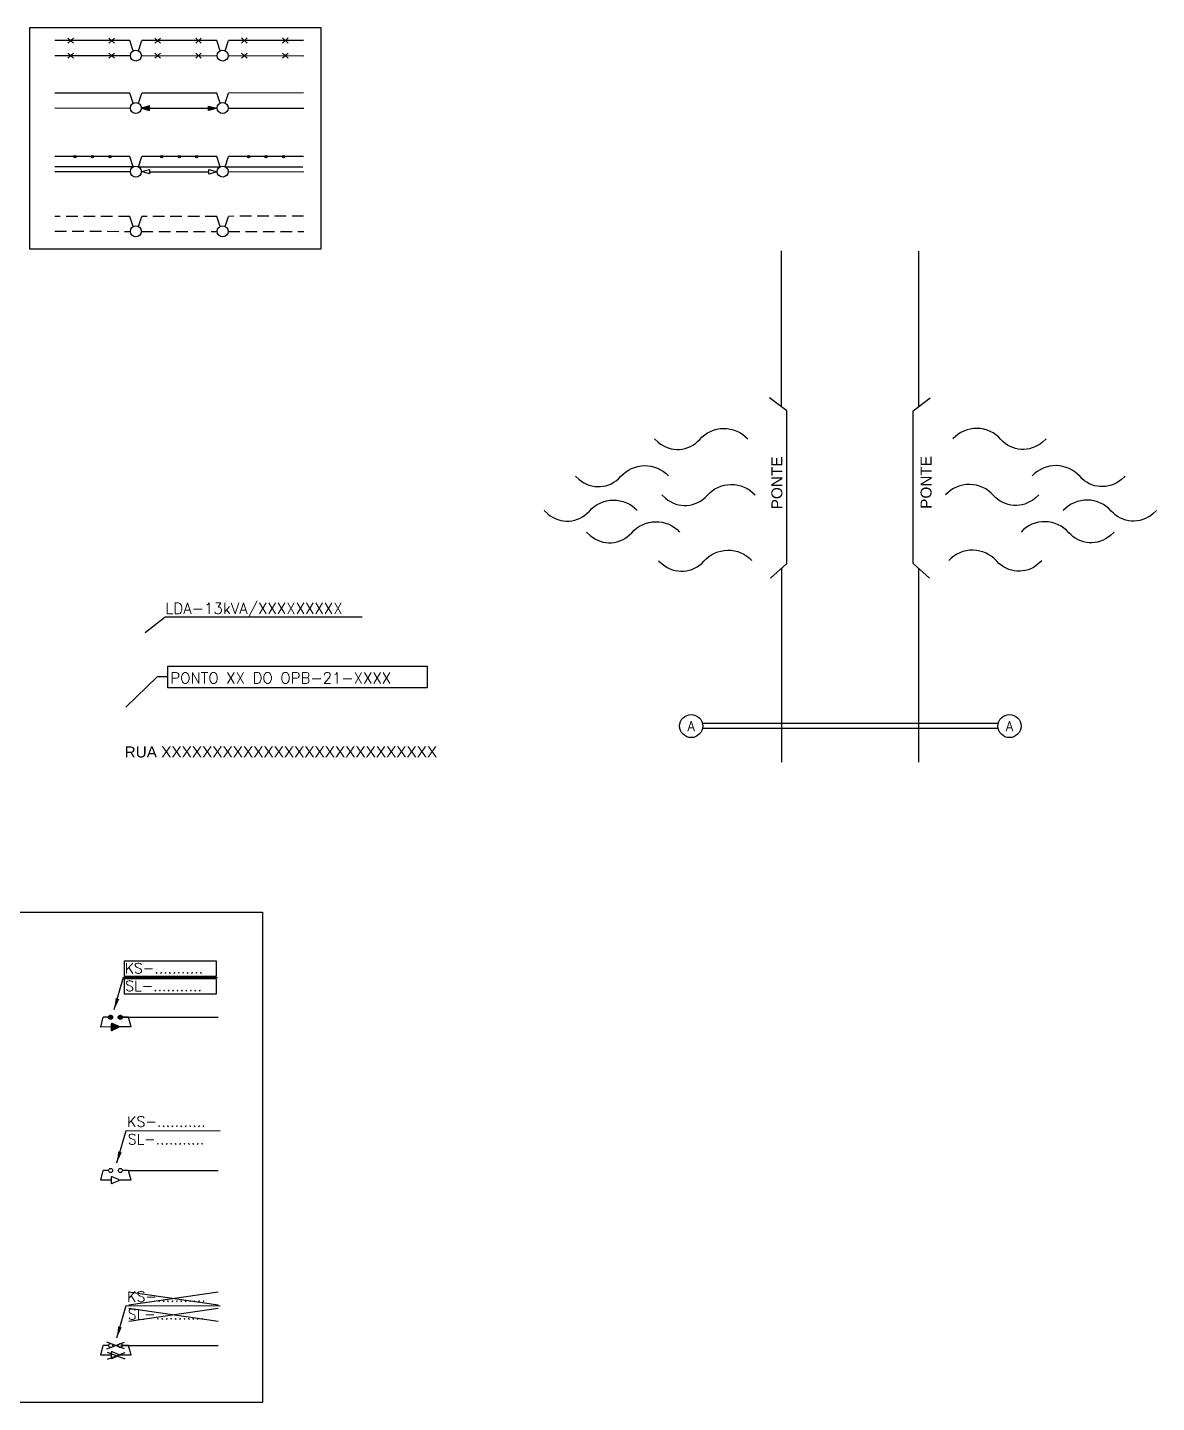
# Model space of a CAD drawing. Header units: millimetres. Extents: x 914 to 1954, y 1483 to 3495.
# Drawn here: x 1248.9 to 1495.8, y 1727.4 to 2028.2 of the extents above; entities that cross this region are included whole.
import ezdxf
from ezdxf.enums import TextEntityAlignment as Align

# ---------------------------------------------------------------- set-up
doc = ezdxf.new("R2010")
doc.units = ezdxf.units.MM
doc.linetypes.add('DASHEDX2', pattern=[38.1, 25.4, -12.7])
for name, color, linetype in [('BT EXISTENTE', 6, 'Continuous'), ('BT PROJETADO', 6, 'DASHEDX2'), ('COTAS', 1, 'Continuous'), ('EQEXISTTXT', 2, 'Continuous'), ('EQUIP EXISTENTE', 3, 'Continuous'), ('EQUIP PROJETADO', 3, 'DASHEDX2'), ('FRONTEIRA', 7, 'Continuous'), ('HACHURA', 1, 'Continuous'), ('MT_A_SUBSTITUIR', 2, 'DASHEDX2'), ('MT_EXISTENTE', 2, 'Continuous'), ('MUDANÇA DE BITOLA', 3, 'Continuous'), ('NOME DA RUA', 3, 'Continuous'), ('POSTE_EXISTENTE', 2, 'Continuous'), ('PÁRA RAIO EXISTENTE', 2, 'Continuous'), ('TOPOGRAFIA', 2, 'Continuous'), ('TOPOGRTXT', 2, 'Continuous'), ('TXT EQUIPAMENTO', 3, 'Continuous')]:
    doc.layers.add(name, color=color, linetype=linetype)
doc.styles.add('PADRÃO', font='romans.shx')
doc.styles.add('ROMANS', font='romans.shx', dxfattribs={"height": 0.45})
doc.styles.get("Standard").update_dxf_attribs({"font": 'arial.ttf'})
doc.dimstyles.new('ISO-25', dxfattribs={"dimtxt": 2.5, "dimasz": 2.5, "dimexe": 1.25, "dimexo": 0.625, "dimtad": 1, "dimtxsty": 'Standard', "dimcen": 2.5, "dimadec": 0, "dimazin": 0, "dimtfac": 1, "dimtmove": 0, "dimatfit": 3, "dimfxl": 1, "dimarcsym": 0})

msp = doc.modelspace()

# ---------------------------------------------------------------- hatches: boundary and pattern name
at = {"layer": 'EQUIP PROJETADO'}
h = msp.add_hatch(color=256, dxfattribs=at)
h.dxf.hatch_style = 1
h.paths.add_polyline_path([(1267.49, 1811.69, 1), (1266.6, 1811.69, 1)])
h = msp.add_hatch(color=256, dxfattribs=at)
h.dxf.hatch_style = 1
h.paths.add_polyline_path([(1269.62, 1811.69, 1), (1268.73, 1811.69, 1)])
h = msp.add_hatch(color=256, dxfattribs=at)
h.dxf.hatch_style = 1
h.paths.add_polyline_path([(1267.4, 1810.32, 0.545281), (1267.2, 1810.18), (1267.21, 1808.96, 0.545281), (1267.42, 1808.82), (1268.76, 1809.45, 0.644319), (1268.76, 1809.72)])
at = {"layer": 'MT_EXISTENTE', "ltscale": 0.1}
h = msp.add_hatch(color=5, dxfattribs=at)
h.dxf.hatch_style = 1
h.paths.add_polyline_path([(1259.51, 1999.94, 1), (1258.99, 1999.94, 1)])
h = msp.add_hatch(color=5, dxfattribs=at)
h.dxf.hatch_style = 1
h.paths.add_polyline_path([(1263.34, 1999.94, 1), (1262.82, 1999.94, 1)])
h = msp.add_hatch(color=5, dxfattribs=at)
h.dxf.hatch_style = 1
h.paths.add_polyline_path([(1267.18, 1999.94, 1), (1266.65, 1999.94, 1)])
h = msp.add_hatch(color=5, dxfattribs=at)
h.dxf.hatch_style = 1
h.paths.add_polyline_path([(1278.51, 1999.94, 1), (1277.98, 1999.94, 1)])
h = msp.add_hatch(color=5, dxfattribs=at)
h.dxf.hatch_style = 1
h.paths.add_polyline_path([(1282.34, 1999.95, 1), (1281.82, 1999.95, 1)])
h = msp.add_hatch(color=5, dxfattribs=at)
h.dxf.hatch_style = 1
h.paths.add_polyline_path([(1286.17, 1999.95, 1), (1285.65, 1999.95, 1)])
h = msp.add_hatch(color=5, dxfattribs=at)
h.dxf.hatch_style = 1
h.paths.add_polyline_path([(1297.5, 1999.94, 1), (1296.98, 1999.94, 1)])
h = msp.add_hatch(color=5, dxfattribs=at)
h.dxf.hatch_style = 1
h.paths.add_polyline_path([(1301.34, 1999.95, 1), (1300.81, 1999.95, 1)])
h = msp.add_hatch(color=5, dxfattribs=at)
h.dxf.hatch_style = 1
h.paths.add_polyline_path([(1305.17, 1999.95, 1), (1304.64, 1999.95, 1)])
at = {"layer": 'MUDANÇA DE BITOLA', "ltscale": 0.1}
h = msp.add_hatch(color=256, dxfattribs=at)
h.dxf.hatch_style = 1
h.paths.add_polyline_path([(1273.78, 2010.56), (1275.58, 2010.06), (1275.58, 2011.03)])
h = msp.add_hatch(color=256, dxfattribs=at)
h.dxf.hatch_style = 1
h.paths.add_polyline_path([(1290.29, 2010.52), (1288.49, 2010.99), (1288.5, 2010.02)])

# ---------------------------------------------------------------- linework, layer by layer
at = {"layer": 'BT EXISTENTE', "ltscale": 0.1}
for p, q in [((1254.87, 2022.08), (1271.38, 2022.04)), ((1258.96, 2022.57), (1257.73, 2021.46)), ((1257.73, 2022.57), (1258.96, 2021.46)), ((1267.9, 2022.57), (1266.67, 2021.46)), ((1266.67, 2022.57), (1267.9, 2021.46)), ((1273.78, 2022.04), (1290.29, 2022)), ((1277.96, 2022.57), (1276.73, 2021.47)), ((1276.73, 2022.57), (1277.96, 2021.47)), ((1286.9, 2022.57), (1285.67, 2021.47)), ((1285.67, 2022.57), (1286.9, 2021.47)), ((1292.78, 2022.05), (1309.29, 2022.02)), ((1296.96, 2022.59), (1295.72, 2021.48)), ((1295.72, 2022.59), (1296.96, 2021.48)), ((1305.9, 2022.59), (1304.67, 2021.48)), ((1304.67, 2022.59), (1305.9, 2021.48)), ((1254.87, 2010.6), (1271.38, 2010.56)), ((1273.78, 2010.56), (1290.29, 2010.52)), ((1292.78, 2010.57), (1309.29, 2010.54)), ((1254.87, 1996.7), (1271.38, 1996.66)), ((1275.57, 1996.65), (1288.58, 1996.62)), ((1292.78, 1996.67), (1309.29, 1996.64)), ((1290.27, 1983.56), (1290.29, 1983.56))]:
    msp.add_line(p, q, dxfattribs=at)
at = {"layer": 'BT PROJETADO', "ltscale": 0.1}
for p, q in [((1254.87, 1983.63), (1271.38, 1983.59)), ((1273.78, 1983.59), (1290.29, 1983.55)), ((1292.78, 1983.6), (1309.29, 1983.57))]:
    msp.add_line(p, q, dxfattribs=at)
at = {"layer": 'COTAS'}
for centre in [(1394.05, 1875.38), (1463.68, 1875.38)]:
    msp.add_circle(centre, 2.52, dxfattribs=at)
at = {"layer": 'EQUIP EXISTENTE'}
for p, q in [((1264.91, 1776.03), (1265.45, 1778.17)), ((1266.6, 1778.17), (1265.45, 1778.17)), ((1270.97, 1778.19), (1269.62, 1778.19)), ((1271.54, 1776.09), (1270.97, 1778.19)), ((1267.2, 1776.05), (1264.91, 1776.03)), ((1267.2, 1776.66), (1267.21, 1775.44)), ((1268.76, 1776.2), (1267.4, 1776.8)), ((1268.76, 1775.93), (1267.42, 1775.3)), ((1271.54, 1776.09), (1268.84, 1776.07)), ((1264.91, 1737.75), (1265.45, 1739.9)), ((1266.6, 1739.89), (1265.45, 1739.9)), ((1267.2, 1738.38), (1267.21, 1737.16)), ((1268.76, 1737.92), (1267.4, 1738.52)), ((1270.97, 1739.92), (1269.62, 1739.92)), ((1271.54, 1737.81), (1270.97, 1739.92)), ((1267.2, 1737.77), (1264.91, 1737.75)), ((1268.76, 1737.65), (1267.42, 1737.03)), ((1271.54, 1737.81), (1268.84, 1737.79))]:
    msp.add_line(p, q, dxfattribs=at)
for centre in [(1267.05, 1778.17), (1269.18, 1778.17), (1267.05, 1739.89), (1269.18, 1739.89)]:
    msp.add_circle(centre, 0.444, dxfattribs=at)
for centre, start, end in [((1267.34, 1776.66), 66.0867, 180.4978), ((1267.35, 1775.44), 180.4978, 294.9089), ((1268.7, 1776.06), 294.9089, 66.0867), ((1267.34, 1738.39), 66.0867, 180.4978), ((1267.35, 1737.16), 180.4978, 294.9089), ((1268.7, 1737.79), 294.9089, 66.0867)]:
    msp.add_arc(centre, 0.147, start, end, dxfattribs=at)
at = {"layer": 'EQUIP PROJETADO'}
for p, q in [((1264.91, 1809.55), (1265.45, 1811.69)), ((1266.6, 1811.69), (1265.45, 1811.69)), ((1270.97, 1811.72), (1269.62, 1811.72)), ((1271.54, 1809.61), (1270.97, 1811.72)), ((1267.2, 1809.57), (1264.91, 1809.55)), ((1267.2, 1810.18), (1267.21, 1808.96)), ((1268.76, 1809.72), (1267.4, 1810.32)), ((1268.76, 1809.45), (1267.42, 1808.82)), ((1271.54, 1809.61), (1268.84, 1809.59))]:
    msp.add_line(p, q, dxfattribs=at)
for centre in [(1267.05, 1811.69), (1269.18, 1811.69)]:
    msp.add_circle(centre, 0.444, dxfattribs=at)
for centre, start, end in [((1267.34, 1810.18), 66.0867, 180.4978), ((1267.35, 1808.96), 180.4978, 294.9089), ((1268.7, 1809.58), 294.9089, 66.0867)]:
    msp.add_arc(centre, 0.147, start, end, dxfattribs=at)
at = {"layer": 'FRONTEIRA', "ltscale": 0.1}
for points in [[(1249.42, 2028.18), (1313.08, 2028.18), (1313.08, 1979.71), (1249.42, 1979.71)], [(1279.59, 1888.5), (1336.32, 1888.5), (1336.32, 1883.74), (1279.59, 1883.74)], [(1011.7, 1834.68), (1300.28, 1834.68), (1300.28, 1727.43), (1011.7, 1727.43)]]:
    msp.add_lwpolyline(points, close=True, dxfattribs=at)
msp.add_lwpolyline([(1279.59, 1886.12), (1277.27, 1886.12), (1270.37, 1879.5)], dxfattribs=at)
at = {"layer": 'HACHURA'}
for p, q in [((1271.07, 1751.67), (1290.62, 1748.83)), ((1271.07, 1748.83), (1290.62, 1751.67)), ((1271.07, 1748.04), (1290.62, 1745.19)), ((1271.07, 1745.19), (1290.62, 1748.04))]:
    msp.add_line(p, q, dxfattribs=at)
for points in [[(1270.09, 1820.62), (1270.08, 1824.04), (1290.16, 1824.04), (1290.16, 1820.62)], [(1270.09, 1816.76), (1270.08, 1820.18), (1290.16, 1820.19), (1290.16, 1816.77)]]:
    msp.add_lwpolyline(points, close=True, dxfattribs=at)
at = {"layer": 'MT_A_SUBSTITUIR', "ltscale": 0.1}
for p, q in [((1271.29, 1986.87), (1254.87, 1986.87)), ((1290.28, 1986.88), (1273.87, 1986.87)), ((1309.28, 1986.9), (1292.87, 1986.88))]:
    msp.add_line(p, q, dxfattribs=at)
at = {"layer": 'MT_EXISTENTE', "ltscale": 0.1}
for p, q in [((1271.29, 2025.32), (1254.87, 2025.32)), ((1258.96, 2025.87), (1257.73, 2024.77)), ((1257.73, 2025.87), (1258.96, 2024.77)), ((1267.9, 2025.87), (1266.67, 2024.77)), ((1266.67, 2025.87), (1267.9, 2024.77)), ((1272, 2023.09), (1271.29, 2025.32)), ((1273.16, 2023.09), (1273.87, 2025.32)), ((1290.28, 2025.33), (1273.87, 2025.32)), ((1277.96, 2025.88), (1276.73, 2024.77)), ((1276.73, 2025.88), (1277.96, 2024.77)), ((1286.9, 2025.88), (1285.67, 2024.77)), ((1285.67, 2025.88), (1286.9, 2024.77)), ((1291, 2023.11), (1290.28, 2025.33)), ((1292.15, 2023.11), (1292.87, 2025.33)), ((1309.28, 2025.35), (1292.87, 2025.33)), ((1296.96, 2025.89), (1295.72, 2024.79)), ((1295.72, 2025.89), (1296.96, 2024.79)), ((1305.9, 2025.89), (1304.67, 2024.79)), ((1304.67, 2025.89), (1305.9, 2024.79)), ((1271.29, 2013.84), (1254.87, 2013.84)), ((1272, 2011.61), (1271.29, 2013.84)), ((1273.16, 2011.61), (1273.87, 2013.84)), ((1290.28, 2013.85), (1273.87, 2013.84)), ((1291, 2011.63), (1290.28, 2013.85)), ((1292.15, 2011.63), (1292.87, 2013.85)), ((1309.28, 2013.87), (1292.87, 2013.85)), ((1272, 1997.71), (1254.87, 1997.71)), ((1273.16, 1997.71), (1291, 1997.71)), ((1292.15, 1997.73), (1309.09, 1997.73))]:
    msp.add_line(p, q, dxfattribs=at)
at = {"layer": 'MT_EXISTENTE', "color": 5, "ltscale": 0.1}
for centre in [(1259.25, 1999.94), (1263.08, 1999.94), (1266.91, 1999.94), (1278.25, 1999.94), (1282.08, 1999.95), (1285.91, 1999.95), (1297.24, 1999.94), (1301.07, 1999.95), (1304.91, 1999.95)]:
    msp.add_circle(centre, 0.262, dxfattribs=at)
at = {"layer": 'MUDANÇA DE BITOLA', "ltscale": 0.1}
for p, q in [((1290.27, 2022.01), (1290.29, 2022.01)), ((1290.27, 2010.53), (1290.29, 2010.53))]:
    msp.add_line(p, q, dxfattribs=at)
for points in [[(1273.78, 2010.56), (1275.58, 2010.06), (1275.58, 2011.03)], [(1290.29, 2010.52), (1288.5, 2010.02), (1288.49, 2010.99)]]:
    msp.add_lwpolyline(points, close=True, dxfattribs=at)
at = {"layer": 'MUDANÇA DE BITOLA', "color": 6, "ltscale": 0.1}
for points in [[(1273.78, 1996.66), (1275.58, 1997.14), (1275.58, 1996.17)], [(1290.38, 1996.62), (1288.58, 1996.14), (1288.58, 1997.11)]]:
    msp.add_lwpolyline(points, close=True, dxfattribs=at)
at = {"layer": 'POSTE_EXISTENTE'}
for centre in [(1272.58, 2022.04), (1291.58, 2022.05), (1272.58, 2010.56), (1291.58, 2010.57), (1272.58, 1996.66), (1291.58, 1996.67), (1272.58, 1983.59), (1291.58, 1983.6)]:
    msp.add_circle(centre, 1.2, dxfattribs=at)
at = {"layer": 'PÁRA RAIO EXISTENTE', "ltscale": 0.1}
for p, q in [((1271.29, 1999.94), (1254.87, 1999.94)), ((1272, 1997.71), (1271.29, 1999.94)), ((1273.16, 1997.71), (1273.87, 1999.94)), ((1290.28, 1999.95), (1273.87, 1999.94)), ((1291, 1997.73), (1290.28, 1999.95)), ((1292.15, 1997.73), (1292.87, 1999.95)), ((1309.28, 1999.97), (1292.87, 1999.95)), ((1272, 1984.64), (1271.29, 1986.87)), ((1273.16, 1984.64), (1273.87, 1986.87)), ((1291, 1984.66), (1290.28, 1986.88)), ((1292.15, 1984.66), (1292.87, 1986.88)), ((1269.29, 1811.72), (1290.6, 1811.72)), ((1270.97, 1778.19), (1290.6, 1778.19)), ((1269.29, 1739.92), (1290.6, 1739.92))]:
    msp.add_line(p, q, dxfattribs=at)
at = {"layer": 'TOPOGRAFIA'}
for p, q in [((1413.82, 1945.22), (1413.82, 1979.32)), ((1443.84, 1945.3), (1443.84, 1979.24)), ((1413.87, 1867.5), (1413.87, 1909.94)), ((1443.87, 1867.5), (1443.87, 1909.79)), ((1396.46, 1874.9), (1461.21, 1874.9)), ((1396.49, 1876), (1461.24, 1876)), ((1266.26, 1739.2), (1270.1, 1740.61)), ((1270.1, 1739.2), (1266.26, 1740.61)), ((1266.38, 1736.93), (1270.22, 1738.34)), ((1270.22, 1736.93), (1266.38, 1738.34))]:
    msp.add_line(p, q, dxfattribs=at)
for points in [[(1411.38, 1907.76), (1414.97, 1910.91), (1414.97, 1944.36), (1411.21, 1947.18)], [(1446.18, 1907.76), (1442.59, 1910.91), (1442.59, 1944.36), (1446.36, 1947.18)]]:
    msp.add_lwpolyline(points, dxfattribs=at)
for points in [[(1386.04, 1938.19), (1386.83, 1937.49, 0.413576), (1395.93, 1938.09, -0.444075), (1406.42, 1938.24, -2.295915)], [(1471.69, 1938.19), (1470.89, 1937.49, -0.413576), (1461.8, 1938.09, 0.444075), (1451.31, 1938.24, 2.295915)], [(1368.73, 1930.05), (1369.53, 1929.35, 0.413576), (1378.62, 1929.95, -0.444075), (1389.11, 1930.1, -2.295915)], [(1489, 1930.05), (1488.2, 1929.35, -0.413576), (1479.11, 1929.95, 0.444075), (1468.62, 1930.1, 2.295915)], [(1387.64, 1925.93), (1388.44, 1925.23, 0.413576), (1397.54, 1925.83, -0.444075), (1408.03, 1925.98, -2.295915)], [(1470.08, 1925.93), (1469.29, 1925.23, -0.413576), (1460.19, 1925.83, 0.444075), (1449.7, 1925.98, 2.295915)], [(1361.89, 1922.51), (1362.69, 1921.81, 0.413576), (1371.78, 1922.41, -0.444075), (1382.27, 1922.56, -2.295915)], [(1495.84, 1922.51), (1495.04, 1921.81, -0.413576), (1485.95, 1922.41, 0.444075), (1475.46, 1922.56, 2.295915)], [(1371.15, 1917.78), (1371.94, 1917.08, 0.413576), (1381.04, 1917.68, -0.444075), (1391.53, 1917.83, -2.295915)], [(1486.58, 1917.78), (1485.78, 1917.08, -0.413576), (1476.69, 1917.68, 0.444075), (1466.2, 1917.83, 2.295915)], [(1386.94, 1911.55), (1387.74, 1910.85, 0.413576), (1396.83, 1911.45, -0.444075), (1407.32, 1911.6, -2.295915)], [(1470.79, 1911.55), (1469.99, 1910.85, -0.413576), (1460.9, 1911.45, 0.444075), (1450.41, 1911.6, 2.295915)]]:
    msp.add_lwpolyline(points, format="xyb", dxfattribs=at)
at = {"layer": 'TOPOGRTXT', "color": 1, "ltscale": 0.1}
msp.add_lwpolyline([(1322.07, 1899.18), (1279, 1899.18), (1274.61, 1895.78)], dxfattribs=at)

# ---------------------------------------------------------------- texts
at = {"layer": 'EQEXISTTXT', "style": 'PADRÃO'}
for p in [(1394.05, 1875.38), (1463.68, 1875.38)]:
    msp.add_text('A', height=2.2, dxfattribs=at).set_placement(p, align=Align.MIDDLE_CENTER)
at = {"layer": 'FRONTEIRA', "style": 'ROMANS'}
msp.add_text('PONTO XX DO OPB-21-XXXX', height=2.4, rotation=0.0259, dxfattribs=at).set_placement((1280.11, 1884.7))
at = {"layer": 'NOME DA RUA'}
msp.add_text('RUA XXXXXXXXXXXXXXXXXXXXXXXXXXX', height=2.4, rotation=0.0259, dxfattribs=at).set_placement((1270.12, 1868.52))
at = {"layer": 'NOME DA RUA', "style": 'ROMANS'}
for s, p in [('KS-...........', (1270.14, 1821.29)), ('SL-...........', (1270.25, 1817.43)), ('KS-...........', (1270.69, 1787.74)), ('SL-...........', (1270.8, 1783.89)), ('KS-...........', (1270.69, 1749.47)), ('SL-...........', (1270.8, 1745.61))]:
    msp.add_text(s, height=2.2629, rotation=0.0259, dxfattribs=at).set_placement(p)
at = {"layer": 'TOPOGRTXT', "style": 'ROMANS'}
msp.add_text('LDA-13kVA/XXXXXXXXX', height=2.4, rotation=0.0259, dxfattribs=at).set_placement((1279.05, 1899.91))
at = {"layer": 'TXT EQUIPAMENTO'}
for p in [(1414, 1922.8), (1446.64, 1922.91)]:
    msp.add_text('PONTE', height=2.4, rotation=90.0259, dxfattribs=at).set_placement(p)

# ---------------------------------------------------------------- leaders
at = {"layer": 'HACHURA'}
for points in [[(1267.86, 1813.37), (1269.91, 1820.44), (1290.46, 1820.42)], [(1268.41, 1779.83), (1270.46, 1786.89), (1291.01, 1786.88)], [(1268.41, 1741.55), (1270.46, 1748.62), (1291.01, 1748.6)]]:
    msp.add_leader(points, dimstyle='ISO-25', override={"dimgap": 0.625, "dimtad": 0, "dimdsep": 46}, dxfattribs=at)

doc.saveas('drawing.dxf')
